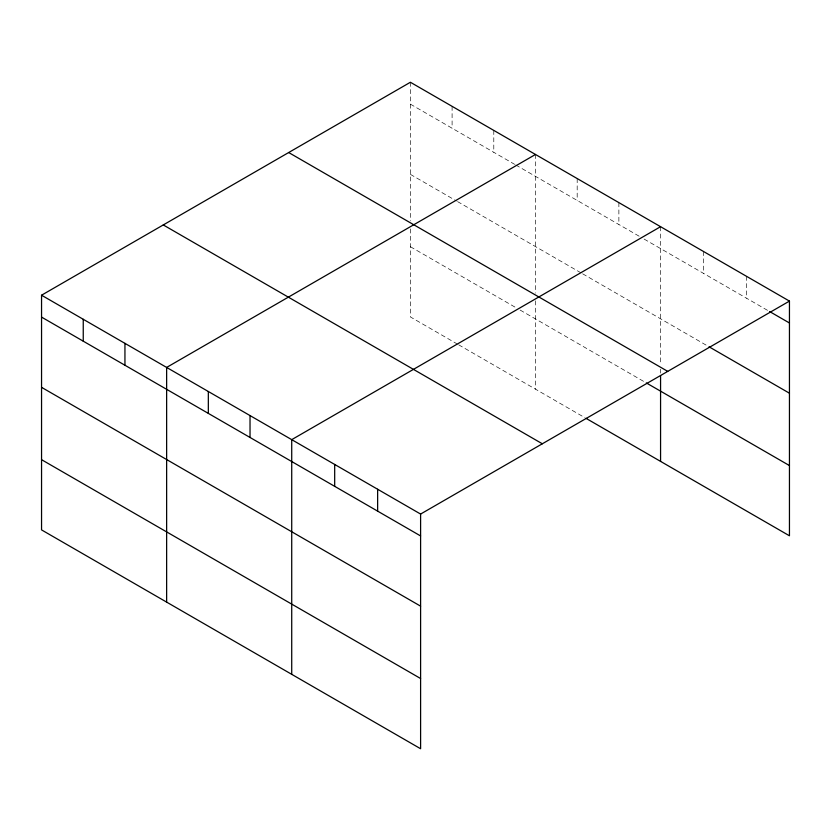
<?xml version="1.0" encoding="UTF-8"?>
<svg xmlns="http://www.w3.org/2000/svg" width="831" height="831" viewBox="0 0 831 831"><rect width="100%" height="100%" fill="white"/><g stroke="black" fill="none" stroke-linecap="round" stroke-linejoin="round"><path stroke-width="0.62" stroke-dasharray="4.16 3.12" d="M410.4 82.259L410.4 220.88M410.4 104.145L514.638 164.33M515.739 164.964L639.725 236.544M644.118 239.079L768.519 310.908M410.4 174.365L456.489 200.977M457.58 201.611L581.575 273.191M582.666 273.825L707.939 346.153M410.4 246.724L515.739 307.532M520.123 310.067L645.209 382.291M457.58 344.19L410.4 316.943L410.4 228.629M458.681 344.823L584.868 417.671M746.487 276.297L746.487 298.184M703.535 251.492L703.535 273.378M660.572 226.697L660.572 364.03M660.572 369.193L660.572 373.067M618.877 202.619L618.877 224.505M577.181 178.551L577.181 200.437M535.486 154.473L535.486 293.104M535.486 300.853L535.486 389.168M493.791 130.405L493.791 152.291M452.095 106.326L452.095 128.213"/><path stroke-width="1.25" d="M41.55 295.213L420.6 514.057L420.6 748.741L41.55 529.898L41.55 295.213L410.4 82.259L789.45 301.102L789.45 535.787L585.959 418.305M535.486 154.473L166.636 367.427L166.636 602.122M660.572 226.697L291.723 439.651L291.723 674.336M420.6 514.057L789.45 301.102M769.62 311.542L789.45 322.989M709.04 346.787L789.45 393.208M288.679 152.53L667.729 371.374M646.31 382.925L789.45 465.568M163.271 224.941L542.321 443.775M41.55 317.099L420.6 535.943M41.55 387.329L420.6 606.163M41.55 459.678L420.6 678.522M660.572 375.654L660.572 461.382M377.638 489.251L377.638 511.138M334.685 464.446L334.685 486.332M250.027 415.573L250.027 437.459M208.332 391.505L208.332 413.391M124.941 343.359L124.941 365.245M83.245 319.281L83.245 341.167"/></g></svg>
